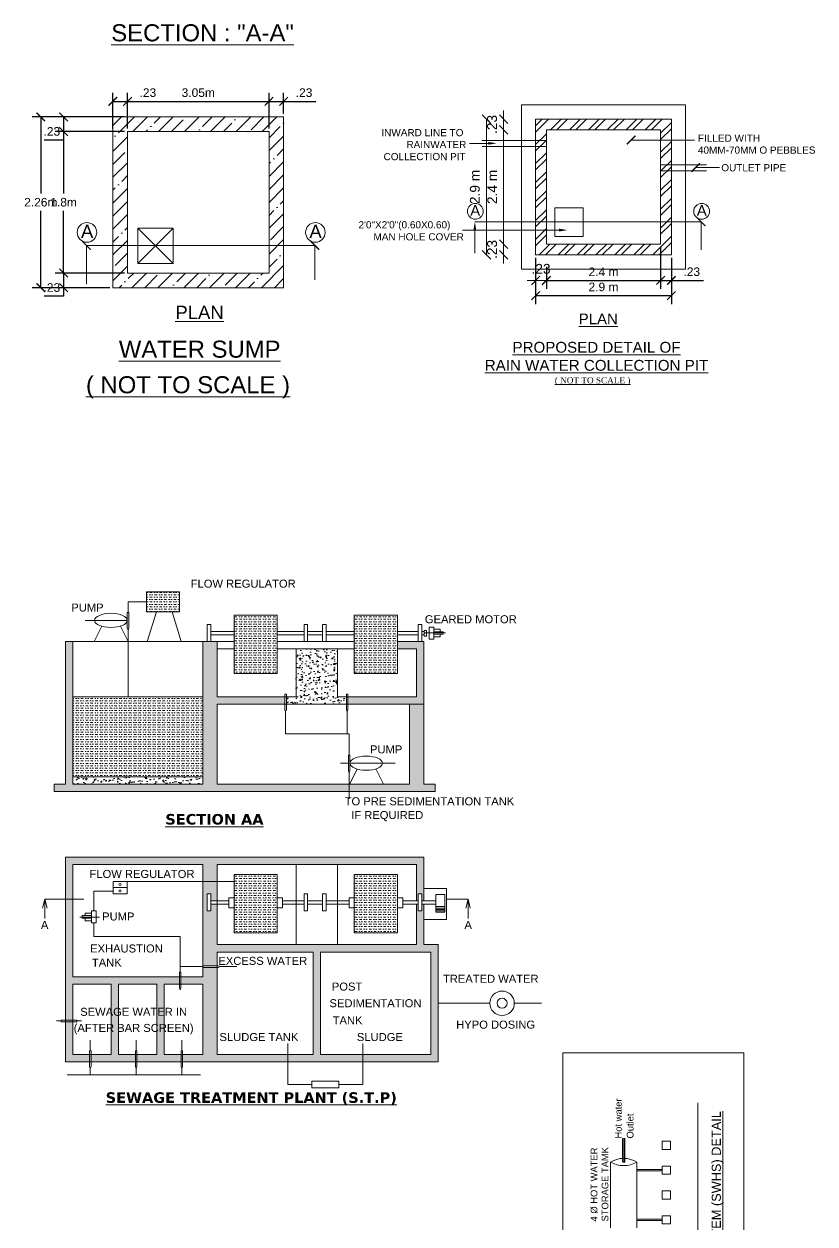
# Model space of a CAD drawing. Header units: metres. Extents: x -1561199 to -1560810, y 43748 to 43956.
# Drawn here: x -1561031.19 to -1561014.59, y 43854.75 to 43879.94 of the extents above; entities that cross this region are included whole.
import ezdxf
from ezdxf.enums import TextEntityAlignment as Align

# ---------------------------------------------------------------- set-up
doc = ezdxf.new("R2010")
doc.units = ezdxf.units.M
doc.header["$LTSCALE"] = 750
doc.header["$MEASUREMENT"] = 0
doc.header["$PDMODE"] = 35
doc.header["$PDSIZE"] = 50
doc.layers.get('0').update_dxf_attribs({"lineweight": 5, "plot": 0})
doc.layers.get('Defpoints').update_dxf_attribs({"lineweight": 0})
doc.styles.get("Standard").update_dxf_attribs({"font": 'arial.ttf'})
doc.dimstyles.get("Standard").update_dxf_attribs({"dimtxt": 0.18, "dimasz": 0.18, "dimexe": 0.18, "dimexo": 0.0625, "dimgap": 0.09, "dimtad": 1, "dimtih": 1, "dimtoh": 1, "dimdec": 4, "dimzin": 0, "dimdsep": 46, "dimtxsty": 'Standard', "dimblk": 'ARCHTICK', "dimcen": 0.09, "dimadec": 0, "dimazin": 0, "dimtfac": 1, "dimtdec": 4, "dimtofl": 0, "dimtmove": 0, "dimatfit": 3, "dimldrblk": 'ARCHTICK', "dimfxl": 0, "dimtolj": 1, "dimtzin": 0, "dimarcsym": 0})
pattern_1 = [(50, (-1561192.5893, 43802.22428), (0.24099942, -0.02108472), [0.0252, -0.2772]), (355, (-1561192.5893, 43802.22428), (-0.04662045, 0.25273656), [0.02016, -0.22176]), (100.4514, (-1561192.56922, 43802.22253), (0.19437915, 0.2316517), [0.0214167, -0.23558375]), (46.1842, (-1561192.5893, 43802.29148), (0.358593, -0.0556144), [0.0378, -0.4158]), (96.6356, (-1561192.5594, 43802.28685), (0.3140467, 0.3273036), [0.03212506, -0.3533756]), (351.1842, (-1561192.5893, 43802.2915), (0.3140464, 0.32730385), [0.03024, -0.33264]), (21, (-1561192.5557, 43802.27468), (0.20056077, -0.13527995), [0.0252, -0.2772]), (326, (-1561192.5557, 43802.27468), (0.08175395, 0.2436504), [0.02016, -0.22176]), (71.4514, (-1561192.53899, 43802.2634), (0.2823148, 0.10837025), [0.0214167, -0.23558375]), (37.5, (-1561192.5893, 43802.22428), (0.00408571, 0.111852335), [0, -0.219072, 0, -0.22512, 0, -0.2226]), (7.5, (-1561192.5893, 43802.22428), (0.088391365, 0.132522335), [0, -0.128352, 0, -0.214032, 0, -0.08484]), (327.5, (-1561192.66423, 43802.22428), (0.17936434, -0.007578437), [0, -0.084, 0, -0.26208, 0, -0.34776]), (317.5, (-1561192.69783, 43802.22428), (0.19595055, 0.03363527), [0, -0.1092, 0, -0.174048, 0, -0.24696])]
pattern_2 = [(0, (-1561192.5893, 43802.22428), (0.1008, 0.0504), [0.0504, -0.0504, 0, -0.0504, 0, -0.0504])]

# ---------------------------------------------------------------- blocks, each defined once
blk = doc.blocks.new('_ArchTick')
at = {"color": 0, "linetype": 'ByBlock', "const_width": 0.15}
blk.add_lwpolyline([(-0.5, -0.5), (0.5, 0.5)], dxfattribs=at)
blk = doc.blocks.new('*D186')
at = {"color": 0, "lineweight": -2, "ltscale": 0.006}
for p, q in [((-1561017.83, 43875.255), (-1561017.83, 43874.375)), ((-1561020.229, 43874.838), (-1561020.229, 43874.375)), ((-1561020.229, 43874.555), (-1561017.83, 43874.555))]:
    blk.add_line(p, q, dxfattribs=at)
at = {"layer": 'Defpoints', "color": 0, "ltscale": 0.006}
for p in [(-1561017.83, 43875.317), (-1561020.229, 43874.901), (-1561017.83, 43874.555)]:
    blk.add_point(p, dxfattribs=at)
at = {"color": 0, "lineweight": -2, "ltscale": 0.006, "xscale": 0.18, "yscale": 0.18, "zscale": 0.18, "rotation": 180}
blk.add_blockref('_ArchTick', (-1561020.229, 43874.555), dxfattribs=at)
at = {"color": 0, "lineweight": -2, "ltscale": 0.006, "xscale": 0.18, "yscale": 0.18, "zscale": 0.18}
blk.add_blockref('_ArchTick', (-1561017.83, 43874.555), dxfattribs=at)
at = {"color": 0, "ltscale": 0.006, "insert": (-1561019.029, 43874.735), "char_height": 0.18, "attachment_point": 5}
blk.add_mtext('\\A1;2.4 m', dxfattribs=at)
blk = doc.blocks.new('*D187')
at = {"color": 0, "lineweight": -2, "ltscale": 0.006}
for p, q in [((-1561017.83, 43875.255), (-1561017.83, 43874.375)), ((-1561017.605, 43875.03), (-1561017.605, 43874.375)), ((-1561017.83, 43874.555), (-1561017.605, 43874.555)), ((-1561017.605, 43874.555), (-1561016.93, 43874.555))]:
    blk.add_line(p, q, dxfattribs=at)
at = {"layer": 'Defpoints', "color": 0, "ltscale": 0.006}
for p in [(-1561017.83, 43875.317), (-1561017.605, 43875.092), (-1561017.605, 43874.555)]:
    blk.add_point(p, dxfattribs=at)
at = {"color": 0, "lineweight": -2, "ltscale": 0.006, "xscale": 0.18, "yscale": 0.18, "zscale": 0.18, "rotation": 180}
blk.add_blockref('_ArchTick', (-1561017.83, 43874.555), dxfattribs=at)
at = {"color": 0, "lineweight": -2, "ltscale": 0.006, "xscale": 0.18, "yscale": 0.18, "zscale": 0.18}
blk.add_blockref('_ArchTick', (-1561017.605, 43874.555), dxfattribs=at)
at = {"color": 0, "ltscale": 0.006, "insert": (-1561017.177, 43874.737), "char_height": 0.18, "attachment_point": 5}
blk.add_mtext('\\A1;.23', dxfattribs=at)
blk = doc.blocks.new('*D188')
at = {"color": 0, "lineweight": -2, "ltscale": 0.006}
for p, q in [((-1561020.454, 43875.03), (-1561020.454, 43874.055)), ((-1561017.605, 43875.03), (-1561017.605, 43874.055)), ((-1561020.454, 43874.235), (-1561017.605, 43874.235))]:
    blk.add_line(p, q, dxfattribs=at)
at = {"layer": 'Defpoints', "color": 0, "ltscale": 0.006}
for p in [(-1561020.454, 43875.092), (-1561017.605, 43875.092), (-1561017.605, 43874.235)]:
    blk.add_point(p, dxfattribs=at)
at = {"color": 0, "lineweight": -2, "ltscale": 0.006, "xscale": 0.18, "yscale": 0.18, "zscale": 0.18, "rotation": 180}
blk.add_blockref('_ArchTick', (-1561020.454, 43874.235), dxfattribs=at)
at = {"color": 0, "lineweight": -2, "ltscale": 0.006, "xscale": 0.18, "yscale": 0.18, "zscale": 0.18}
blk.add_blockref('_ArchTick', (-1561017.605, 43874.235), dxfattribs=at)
at = {"color": 0, "ltscale": 0.006, "insert": (-1561019.029, 43874.417), "char_height": 0.18, "attachment_point": 5}
blk.add_mtext('\\A1;2.9 m', dxfattribs=at)
blk = doc.blocks.new('*D281')
at = {"color": 0, "lineweight": -2, "ltscale": 0.006}
for p, q in [((-1561029.02, 43877.742), (-1561029.02, 43878.493)), ((-1561026.05, 43877.742), (-1561026.05, 43878.493)), ((-1561029.02, 43878.313), (-1561026.05, 43878.313))]:
    blk.add_line(p, q, dxfattribs=at)
at = {"layer": 'Defpoints', "color": 0, "ltscale": 0.006}
for p in [(-1561026.05, 43878.313), (-1561029.02, 43877.679), (-1561026.05, 43877.679)]:
    blk.add_point(p, dxfattribs=at)
at = {"color": 0, "lineweight": -2, "ltscale": 0.006, "xscale": 0.18, "yscale": 0.18, "zscale": 0.18, "rotation": 180}
blk.add_blockref('_ArchTick', (-1561029.02, 43878.313), dxfattribs=at)
at = {"color": 0, "lineweight": -2, "ltscale": 0.006, "xscale": 0.18, "yscale": 0.18, "zscale": 0.18}
blk.add_blockref('_ArchTick', (-1561026.05, 43878.313), dxfattribs=at)
at = {"color": 0, "ltscale": 0.006, "insert": (-1561027.535, 43878.495), "char_height": 0.18, "attachment_point": 5}
blk.add_mtext('\\A1;3.05m', dxfattribs=at)
blk = doc.blocks.new('*D282')
at = {"color": 0, "lineweight": -2, "ltscale": 0.006}
for p, q in [((-1561026.05, 43877.742), (-1561026.05, 43878.493)), ((-1561025.743, 43878.049), (-1561025.743, 43878.493)), ((-1561026.05, 43878.313), (-1561025.743, 43878.313)), ((-1561025.743, 43878.313), (-1561025.068, 43878.313))]:
    blk.add_line(p, q, dxfattribs=at)
at = {"layer": 'Defpoints', "color": 0, "ltscale": 0.006}
for p in [(-1561025.743, 43878.313), (-1561025.743, 43877.987), (-1561026.05, 43877.679)]:
    blk.add_point(p, dxfattribs=at)
at = {"color": 0, "lineweight": -2, "ltscale": 0.006, "xscale": 0.18, "yscale": 0.18, "zscale": 0.18, "rotation": 180}
blk.add_blockref('_ArchTick', (-1561026.05, 43878.313), dxfattribs=at)
at = {"color": 0, "lineweight": -2, "ltscale": 0.006, "xscale": 0.18, "yscale": 0.18, "zscale": 0.18}
blk.add_blockref('_ArchTick', (-1561025.743, 43878.313), dxfattribs=at)
at = {"color": 0, "ltscale": 0.006, "insert": (-1561025.315, 43878.495), "char_height": 0.18, "attachment_point": 5}
blk.add_mtext('\\A1;.23', dxfattribs=at)
blk = doc.blocks.new('*D213')
at = {"color": 0, "lineweight": -2, "ltscale": 0.006}
for p, q in [((-1561029.328, 43877.742), (-1561029.328, 43878.493)), ((-1561029.02, 43878.049), (-1561029.02, 43878.493)), ((-1561029.328, 43878.313), (-1561029.02, 43878.313)), ((-1561029.02, 43878.313), (-1561028.345, 43878.313))]:
    blk.add_line(p, q, dxfattribs=at)
at = {"layer": 'Defpoints', "color": 0, "ltscale": 0.006}
for p in [(-1561029.02, 43878.313), (-1561029.02, 43877.987), (-1561029.328, 43877.679)]:
    blk.add_point(p, dxfattribs=at)
at = {"color": 0, "lineweight": -2, "ltscale": 0.006, "xscale": 0.18, "yscale": 0.18, "zscale": 0.18, "rotation": 180}
blk.add_blockref('_ArchTick', (-1561029.328, 43878.313), dxfattribs=at)
at = {"color": 0, "lineweight": -2, "ltscale": 0.006, "xscale": 0.18, "yscale": 0.18, "zscale": 0.18}
blk.add_blockref('_ArchTick', (-1561029.02, 43878.313), dxfattribs=at)
at = {"color": 0, "ltscale": 0.006, "insert": (-1561028.593, 43878.495), "char_height": 0.18, "attachment_point": 5}
blk.add_mtext('\\A1;.23', dxfattribs=at)
blk = doc.blocks.new('*D283')
at = {"color": 0, "lineweight": -2, "ltscale": 0.006}
for p, q in [((-1561029.083, 43874.71), (-1561030.542, 43874.71)), ((-1561030.362, 43874.71), (-1561030.362, 43874.402)), ((-1561030.362, 43874.222), (-1561030.767, 43874.222)), ((-1561029.39, 43874.402), (-1561030.542, 43874.402)), ((-1561030.362, 43874.402), (-1561030.362, 43874.222))]:
    blk.add_line(p, q, dxfattribs=at)
at = {"layer": 'Defpoints', "color": 0, "ltscale": 0.006}
for p in [(-1561029.02, 43874.71), (-1561030.362, 43874.402), (-1561029.328, 43874.402)]:
    blk.add_point(p, dxfattribs=at)
at = {"color": 0, "lineweight": -2, "ltscale": 0.006, "xscale": 0.18, "yscale": 0.18, "zscale": 0.18}
for p, rotation in [((-1561030.362, 43874.71), 90), ((-1561030.362, 43874.402), 270)]:
    blk.add_blockref('_ArchTick', p, dxfattribs=dict(at, rotation=rotation))
at = {"color": 0, "ltscale": 0.006, "insert": (-1561030.609, 43874.404), "char_height": 0.18, "attachment_point": 5}
blk.add_mtext('\\A1;.23', dxfattribs=at)
blk = doc.blocks.new('*D284')
at = {"color": 0, "lineweight": -2, "ltscale": 0.006}
for p, q in [((-1561029.083, 43877.679), (-1561030.542, 43877.679)), ((-1561030.362, 43877.679), (-1561030.362, 43876.376)), ((-1561030.362, 43874.71), (-1561030.362, 43876.013)), ((-1561029.083, 43874.71), (-1561030.542, 43874.71))]:
    blk.add_line(p, q, dxfattribs=at)
at = {"layer": 'Defpoints', "color": 0, "ltscale": 0.006}
for p in [(-1561029.02, 43877.679), (-1561030.362, 43874.71), (-1561029.02, 43874.71)]:
    blk.add_point(p, dxfattribs=at)
at = {"color": 0, "lineweight": -2, "ltscale": 0.006, "xscale": 0.18, "yscale": 0.18, "zscale": 0.18}
for p, rotation in [((-1561030.362, 43877.679), 90), ((-1561030.362, 43874.71), 270)]:
    blk.add_blockref('_ArchTick', p, dxfattribs=dict(at, rotation=rotation))
at = {"color": 0, "ltscale": 0.006, "insert": (-1561030.362, 43876.195), "char_height": 0.18, "attachment_point": 5}
blk.add_mtext('\\A1;1.8m', dxfattribs=at)
blk = doc.blocks.new('*D214')
at = {"color": 0, "lineweight": -2, "ltscale": 0.006}
for p, q in [((-1561029.083, 43877.987), (-1561030.542, 43877.987)), ((-1561030.362, 43877.987), (-1561030.362, 43877.679)), ((-1561030.362, 43877.499), (-1561030.767, 43877.499)), ((-1561029.39, 43877.679), (-1561030.542, 43877.679)), ((-1561030.362, 43877.679), (-1561030.362, 43877.499))]:
    blk.add_line(p, q, dxfattribs=at)
at = {"layer": 'Defpoints', "color": 0, "ltscale": 0.006}
for p in [(-1561029.02, 43877.987), (-1561030.362, 43877.679), (-1561029.328, 43877.679)]:
    blk.add_point(p, dxfattribs=at)
at = {"color": 0, "lineweight": -2, "ltscale": 0.006, "xscale": 0.18, "yscale": 0.18, "zscale": 0.18}
for p, rotation in [((-1561030.362, 43877.987), 90), ((-1561030.362, 43877.679), 270)]:
    blk.add_blockref('_ArchTick', p, dxfattribs=dict(at, rotation=rotation))
at = {"color": 0, "ltscale": 0.006, "insert": (-1561030.609, 43877.681), "char_height": 0.18, "attachment_point": 5}
blk.add_mtext('\\A1;.23', dxfattribs=at)
blk = doc.blocks.new('*D215')
at = {"color": 0, "lineweight": -2, "ltscale": 0.006}
for p, q in [((-1561029.803, 43877.987), (-1561031.021, 43877.987)), ((-1561030.841, 43877.987), (-1561030.841, 43876.376)), ((-1561030.841, 43874.402), (-1561030.841, 43876.013)), ((-1561029.864, 43874.402), (-1561031.021, 43874.402))]:
    blk.add_line(p, q, dxfattribs=at)
at = {"layer": 'Defpoints', "color": 0, "ltscale": 0.006}
for p in [(-1561029.74, 43877.987), (-1561030.841, 43874.402), (-1561029.802, 43874.402)]:
    blk.add_point(p, dxfattribs=at)
at = {"color": 0, "lineweight": -2, "ltscale": 0.006, "xscale": 0.18, "yscale": 0.18, "zscale": 0.18}
for p, rotation in [((-1561030.841, 43877.987), 90), ((-1561030.841, 43874.402), 270)]:
    blk.add_blockref('_ArchTick', p, dxfattribs=dict(at, rotation=rotation))
at = {"color": 0, "ltscale": 0.006, "insert": (-1561030.841, 43876.195), "char_height": 0.18, "attachment_point": 5}
blk.add_mtext('\\A1;2.26m', dxfattribs=at)

msp = doc.modelspace()

# ---------------------------------------------------------------- hatches: boundary and pattern name
at = {"ltscale": 0.006}
h = msp.add_hatch(dxfattribs=at)
h.set_pattern_fill('ANSI35', color=0, scale=1.5372, style=0)
h.set_pattern_definition([(45, (-1562199.1927, 43866.1014), (-0.27174114, 0.27174114), []), (45, (-1562198.92097, 43866.1014), (-0.27174114, 0.27174114), [0.480375, -0.096075, 0, -0.096075])])
h.paths.add_polyline_path([(-1561029.32763, 43874.40228), (-1561025.74305, 43874.40228), (-1561025.74305, 43877.98686), (-1561029.32763, 43877.98686)])
h.paths.add_polyline_path([(-1561029.02019, 43874.70972), (-1561026.05049, 43874.70972), (-1561026.05049, 43877.67942), (-1561029.02019, 43877.67942)], flags=16)
h = msp.add_hatch(dxfattribs=at)
h.set_pattern_fill('ANSI32', color=0, scale=0.74963, style=0)
h.set_pattern_definition([(45, (-1542333.1486, 38128.41425), (-0.198775725, 0.198775725), []), (45, (-1542333.01609, 38128.41425), (-0.198775725, 0.198775725), [])])
h.paths.add_polyline_path([(-1561017.60498, 43877.94094), (-1561020.45357, 43877.94094), (-1561020.45357, 43875.09235), (-1561017.60498, 43875.09235)])
h.paths.add_polyline_path([(-1561020.22868, 43875.31723), (-1561020.22868, 43877.71605), (-1561017.82986, 43877.71605), (-1561017.82986, 43875.31723)], flags=16)
h = msp.add_hatch()
h.set_pattern_fill('MUDST', color=0, scale=0.2016, style=0)
h.set_pattern_definition([(0, (-1561166.044076, 43773.859827), (0.1008, 0.0504), [0.0504, -0.0504, 0, -0.0504, 0, -0.0504])])
h.paths.add_polyline_path([(-1561027.92761, 43867.59942), (-1561027.92761, 43868.01651), (-1561028.62374, 43868.01651), (-1561028.62374, 43867.59942)])
h = msp.add_hatch()
h.set_pattern_fill('MUDST', color=0, scale=0.2016, style=0)
h.set_pattern_definition(pattern_2)
h.paths.add_polyline_path([(-1561026.78486, 43866.30418), (-1561025.87842, 43866.30418), (-1561025.87842, 43867.53014), (-1561026.78486, 43867.53014)])
h = msp.add_hatch()
h.set_pattern_fill('MUDST', color=0, scale=0.2016, style=0)
h.set_pattern_definition(pattern_2)
h.paths.add_polyline_path([(-1561024.26059, 43866.30418), (-1561023.35414, 43866.30418), (-1561023.35414, 43867.53014), (-1561024.26059, 43867.53014)])
h = msp.add_hatch()
h.set_pattern_fill('AR-CONC', color=0, scale=0.0336, style=0)
h.set_pattern_definition(pattern_1)
h.paths.add_polyline_path([(-1561022.79894, 43865.65996), (-1561023.10134, 43865.65996), (-1561023.10134, 43863.97996), (-1561024.36829, 43863.97996), (-1561024.36829, 43863.8254), (-1561022.79894, 43863.8254), (-1561022.56422, 43863.8254), (-1561022.56422, 43863.97996), (-1561022.79894, 43863.97996)])
h.paths.add_polyline_path([(-1561024.36829, 43863.97996), (-1561027.14006, 43863.97996), (-1561027.14006, 43865.65996), (-1561025.7177, 43865.65996), (-1561025.7177, 43865.81452), (-1561027.14006, 43865.81452), (-1561027.14006, 43866.97708), (-1561027.44246, 43866.97708), (-1561027.44246, 43863.97996), (-1561030.17078, 43863.97996), (-1561030.17078, 43866.97708), (-1561030.32534, 43866.97708), (-1561030.32534, 43863.97996), (-1561030.56005, 43863.97996), (-1561030.56005, 43863.8254), (-1561030.32534, 43863.8254), (-1561024.36829, 43863.8254)])
h.paths.add_polyline_path([(-1561022.79894, 43866.97708), (-1561023.35414, 43866.97708), (-1561023.35414, 43866.82252), (-1561022.9535, 43866.82252), (-1561022.9535, 43865.81452), (-1561024.39598, 43865.81452), (-1561024.39598, 43865.65996), (-1561022.79894, 43865.65996)])
h = msp.add_hatch()
h.set_pattern_fill('AR-CONC', color=0, scale=0.0336, style=0)
h.set_pattern_definition(pattern_1)
h.paths.add_polyline_path([(-1561024.60998, 43866.82252), (-1561025.48358, 43866.82252), (-1561025.48358, 43865.81452), (-1561025.68646, 43865.81452), (-1561025.68646, 43865.65996), (-1561024.42722, 43865.65996), (-1561024.42722, 43865.81452), (-1561024.60998, 43865.81452)])
h = msp.add_hatch()
h.set_pattern_fill('MUDST', color=0, scale=0.2016, style=0)
h.set_pattern_definition(pattern_2)
h.paths.add_polyline_path([(-1561027.44246, 43865.81452), (-1561030.17078, 43865.81452), (-1561030.17078, 43864.13452), (-1561027.44246, 43864.13452)])
h = msp.add_hatch()
h.set_pattern_fill('AR-CONC', color=0, scale=0.0336, style=0)
h.set_pattern_definition(pattern_1)
h.paths.add_polyline_path([(-1561027.44246, 43863.97996), (-1561027.44246, 43864.13452), (-1561030.17078, 43864.13452), (-1561030.17078, 43863.97996)])
h = msp.add_hatch()
h.set_pattern_fill('AR-CONC', color=0, scale=0.0336, style=0)
h.set_pattern_definition(pattern_1)
h.paths.add_polyline_path([(-1561027.14006, 43860.13519), (-1561027.44246, 43860.13519), (-1561027.44246, 43859.94015), (-1561027.89897, 43859.94015), (-1561027.89897, 43859.78559), (-1561027.44246, 43859.78559), (-1561027.44246, 43858.30719), (-1561028.24886, 43858.30719), (-1561028.24886, 43859.78559), (-1561027.93021, 43859.78559), (-1561027.93021, 43859.94015), (-1561030.17078, 43859.94015), (-1561030.17078, 43862.29215), (-1561027.44246, 43862.29215), (-1561027.44246, 43861.93976), (-1561027.14006, 43861.93976), (-1561027.14006, 43862.29215), (-1561022.9535, 43862.29215), (-1561022.9535, 43861.53379), (-1561022.91751, 43861.53379), (-1561022.91751, 43861.67916), (-1561022.84467, 43861.67916), (-1561022.84467, 43861.53379), (-1561022.79894, 43861.53379), (-1561022.79894, 43861.79173), (-1561022.79894, 43862.44671), (-1561030.32534, 43862.44671), (-1561030.32534, 43858.15263), (-1561022.49654, 43858.15263), (-1561022.49654, 43860.61215), (-1561022.79894, 43860.61215), (-1561022.79894, 43861.46094), (-1561022.84467, 43861.46094), (-1561022.84467, 43861.32355), (-1561022.91751, 43861.32355), (-1561022.91751, 43861.46094), (-1561022.9535, 43861.46094), (-1561022.9535, 43860.61215), (-1561027.14006, 43860.61215), (-1561027.14006, 43861.46094), (-1561027.27409, 43861.46094), (-1561027.27409, 43861.32355), (-1561027.34694, 43861.32355), (-1561027.34694, 43861.67916), (-1561027.27409, 43861.67916), (-1561027.27409, 43861.53379), (-1561027.14006, 43861.53379), (-1561027.14006, 43861.93976), (-1561027.44246, 43861.93976), (-1561027.44246, 43860.16643), (-1561027.14006, 43860.16643), (-1561027.14006, 43860.45759), (-1561025.12406, 43860.45759), (-1561025.12406, 43858.30719), (-1561027.14006, 43858.30719)])
h.paths.add_polyline_path([(-1561028.40342, 43858.30719), (-1561029.20982, 43858.30719), (-1561029.20982, 43859.78559), (-1561028.40342, 43859.78559)], flags=16)
h.paths.add_polyline_path([(-1561029.36438, 43858.30719), (-1561030.17078, 43858.30719), (-1561030.17078, 43859.78559), (-1561029.36438, 43859.78559)], flags=16)
h.paths.add_polyline_path([(-1561024.9695, 43860.45759), (-1561022.6511, 43860.45759), (-1561022.6511, 43858.30719), (-1561024.9695, 43858.30719)], flags=16)
h = msp.add_hatch()
h.set_pattern_fill('MUDST', color=0, scale=0.2016, style=0)
h.set_pattern_definition(pattern_2)
h.paths.add_polyline_path([(-1561026.78486, 43860.86187), (-1561025.87842, 43860.86187), (-1561025.87842, 43862.08783), (-1561026.78486, 43862.08783)])
h = msp.add_hatch()
h.set_pattern_fill('MUDST', color=0, scale=0.2016, style=0)
h.set_pattern_definition(pattern_2)
h.paths.add_polyline_path([(-1561024.26059, 43860.86187), (-1561023.35414, 43860.86187), (-1561023.35414, 43862.08783), (-1561024.26059, 43862.08783)])

# ---------------------------------------------------------------- linework, layer by layer
at = {"color": 0, "linetype": 'ByBlock', "lineweight": -2}
for p, q in [((-1561021.39767, 43877.85134), (-1561021.57687, 43878.03054)), ((-1561021.21516, 43878.03054), (-1561021.03596, 43877.85134)), ((-1561021.03596, 43877.62645), (-1561021.21516, 43877.80565)), ((-1561021.03596, 43877.62645), (-1561021.21516, 43877.80565)), ((-1561021.57687, 43875.18195), (-1561021.39767, 43875.00275)), ((-1561021.21516, 43875.40683), (-1561021.03596, 43875.22763)), ((-1561021.21516, 43875.40683), (-1561021.03596, 43875.22763)), ((-1561021.03596, 43875.00275), (-1561021.21516, 43875.18195)), ((-1561020.54317, 43874.46538), (-1561020.36397, 43874.64458)), ((-1561020.13908, 43874.64458), (-1561020.31828, 43874.46538))]:
    msp.add_line(p, q, dxfattribs=at)
at = {"color": 0, "ltscale": 0.006}
for p, q in [((-1561021.48727, 43875.09235), (-1561021.48727, 43877.94094)), ((-1561021.12556, 43877.94094), (-1561021.12556, 43878.12014)), ((-1561021.12556, 43877.94094), (-1561021.12556, 43877.71605)), ((-1561021.12556, 43877.71605), (-1561021.12556, 43875.31723)), ((-1561021.12556, 43877.71605), (-1561021.12556, 43877.53685)), ((-1561021.57999, 43877.49099), (-1561020.22868, 43877.49099)), ((-1561021.57477, 43877.36715), (-1561020.22868, 43877.36715)), ((-1561017.82986, 43876.98145), (-1561016.86484, 43876.98145)), ((-1561017.82465, 43876.85761), (-1561016.86484, 43876.85761)), ((-1561019.4529, 43876.07729), (-1561020.0526, 43876.07729)), ((-1561020.0526, 43876.07729), (-1561020.0526, 43875.47759)), ((-1561019.4529, 43875.47759), (-1561019.4529, 43876.07729)), ((-1561021.73016, 43875.78631), (-1561016.97962, 43875.78631)), ((-1561028.80221, 43875.65066), (-1561028.05978, 43874.90824)), ((-1561028.05978, 43875.65066), (-1561028.80221, 43874.90824)), ((-1561021.12556, 43875.31723), (-1561021.12556, 43875.49643)), ((-1561020.0526, 43875.47759), (-1561019.4529, 43875.47759)), ((-1561029.88315, 43875.29043), (-1561025.08855, 43875.29043)), ((-1561021.12556, 43875.31723), (-1561021.12556, 43875.09235)), ((-1561021.12556, 43875.09235), (-1561021.12556, 43874.91315)), ((-1561020.45357, 43874.55498), (-1561020.63277, 43874.55498)), ((-1561020.45357, 43874.55498), (-1561020.22868, 43874.55498)), ((-1561020.22868, 43874.55498), (-1561020.04948, 43874.55498)), ((-1561017.04734, 43857.29083), (-1561017.04734, 43851.64415)), ((-1561018.62797, 43856.05615), (-1561018.62797, 43856.55051)), ((-1561018.60491, 43856.04688), (-1561018.60491, 43856.55051)), ((-1561018.58185, 43856.05615), (-1561018.58185, 43856.55051)), ((-1561017.79788, 43856.31363), (-1561017.79788, 43856.48656)), ((-1561017.79788, 43856.48656), (-1561017.62494, 43856.48656)), ((-1561017.62494, 43856.31363), (-1561017.79788, 43856.31363)), ((-1561017.62494, 43856.48656), (-1561017.62494, 43856.31363)), ((-1561018.8816, 43856.04946), (-1561018.8816, 43854.66598)), ((-1561018.32821, 43856.04946), (-1561018.32821, 43854.66598)), ((-1561018.32821, 43855.89044), (-1561017.79788, 43855.89044)), ((-1561018.32821, 43855.86738), (-1561017.79788, 43855.86738)), ((-1561017.79788, 43855.79244), (-1561017.79788, 43855.96537)), ((-1561017.79788, 43855.96537), (-1561017.62494, 43855.96537)), ((-1561017.62494, 43855.79244), (-1561017.79788, 43855.79244)), ((-1561017.62494, 43855.96537), (-1561017.62494, 43855.79244)), ((-1561017.62494, 43855.44418), (-1561017.79788, 43855.44418)), ((-1561017.79788, 43855.44418), (-1561017.79788, 43855.27125)), ((-1561017.79788, 43855.27125), (-1561017.62494, 43855.27125)), ((-1561017.62494, 43855.27125), (-1561017.62494, 43855.44418)), ((-1561018.32821, 43854.84806), (-1561017.79788, 43854.84806)), ((-1561018.32821, 43854.825), (-1561017.79788, 43854.825)), ((-1561017.62494, 43854.92299), (-1561017.79788, 43854.92299)), ((-1561017.79788, 43854.92299), (-1561017.79788, 43854.75006)), ((-1561017.62494, 43854.75006), (-1561017.62494, 43854.92299)), ((-1561017.79788, 43854.75006), (-1561017.62494, 43854.75006))]:
    msp.add_line(p, q, dxfattribs=at)
at = {"color": 0}
for p, q in [((-1561029.01003, 43867.80797), (-1561029.01003, 43867.58459)), ((-1561028.62374, 43867.80797), (-1561029.01003, 43867.80797)), ((-1561029.90641, 43867.4185), (-1561029.02565, 43867.4185)), ((-1561028.4149, 43867.59942), (-1561028.6047, 43866.97708)), ((-1561028.08423, 43867.59942), (-1561027.89444, 43866.97708)), ((-1561029.55936, 43867.29494), (-1561029.71852, 43866.97708)), ((-1561029.16885, 43867.29781), (-1561029.00826, 43866.97708)), ((-1561029.01003, 43867.2152), (-1561029.02565, 43867.26013)), ((-1561029.01003, 43867.2152), (-1561028.99441, 43867.26013)), ((-1561029.01003, 43867.2152), (-1561029.01003, 43865.81452)), ((-1561022.34657, 43867.15488), (-1561022.79696, 43867.15488)), ((-1561030.32534, 43866.97708), (-1561026.78486, 43866.97708)), ((-1561030.32534, 43863.97996), (-1561030.32534, 43866.97708)), ((-1561030.17078, 43863.97996), (-1561030.17078, 43866.97708)), ((-1561027.44246, 43863.97996), (-1561027.44246, 43866.97708)), ((-1561027.14006, 43865.81452), (-1561027.14006, 43866.97708)), ((-1561025.87842, 43866.97708), (-1561024.26059, 43866.97708)), ((-1561023.35414, 43866.97708), (-1561022.79894, 43866.97708)), ((-1561022.79894, 43863.97996), (-1561022.79894, 43866.97708)), ((-1561027.14006, 43866.82252), (-1561026.78486, 43866.82252)), ((-1561025.87842, 43866.82252), (-1561024.26059, 43866.82252)), ((-1561025.48358, 43865.81452), (-1561025.48358, 43866.82252)), ((-1561024.60998, 43865.81452), (-1561024.60998, 43866.82252)), ((-1561023.35414, 43866.82252), (-1561022.9535, 43866.82252)), ((-1561022.9535, 43865.81452), (-1561022.9535, 43866.82252)), ((-1561027.44246, 43865.81452), (-1561030.17078, 43865.81452)), ((-1561027.14006, 43865.81452), (-1561025.48358, 43865.81452)), ((-1561027.14006, 43863.97996), (-1561027.14006, 43865.65996)), ((-1561027.14006, 43865.65996), (-1561022.79894, 43865.65996)), ((-1561024.60998, 43865.81452), (-1561022.9535, 43865.81452)), ((-1561023.10134, 43863.97996), (-1561023.10134, 43865.65996)), ((-1561025.70208, 43865.50057), (-1561025.7177, 43865.5455)), ((-1561025.70208, 43865.50057), (-1561025.68646, 43865.5455)), ((-1561025.70208, 43865.50057), (-1561025.70208, 43865.03636)), ((-1561024.4116, 43865.50057), (-1561024.42722, 43865.5455)), ((-1561024.4116, 43865.50057), (-1561024.39598, 43865.5455)), ((-1561024.4116, 43865.50057), (-1561024.4116, 43865.03636)), ((-1561025.70208, 43865.03636), (-1561024.36829, 43865.03636)), ((-1561024.36829, 43864.58747), (-1561024.36829, 43865.03636)), ((-1561024.54695, 43864.42138), (-1561024.38391, 43864.42138)), ((-1561024.35267, 43864.42138), (-1561023.40489, 43864.42138)), ((-1561030.17078, 43864.13452), (-1561027.44246, 43864.13452)), ((-1561024.36829, 43864.21808), (-1561024.38391, 43864.26301)), ((-1561024.36829, 43864.21808), (-1561024.35267, 43864.26301)), ((-1561024.36829, 43864.21808), (-1561024.36829, 43863.66973)), ((-1561024.19989, 43864.29782), (-1561024.35905, 43863.97996)), ((-1561023.80939, 43864.30069), (-1561023.6488, 43863.97996)), ((-1561030.56005, 43863.97996), (-1561030.32534, 43863.97996)), ((-1561030.56005, 43863.97996), (-1561030.56005, 43863.8254)), ((-1561030.17078, 43863.97996), (-1561027.44246, 43863.97996)), ((-1561027.14006, 43863.97996), (-1561023.10134, 43863.97996)), ((-1561022.79894, 43863.97996), (-1561022.56422, 43863.97996)), ((-1561022.56422, 43863.8254), (-1561022.56422, 43863.97996)), ((-1561030.32534, 43863.8254), (-1561030.56005, 43863.8254)), ((-1561030.32534, 43863.8254), (-1561022.79894, 43863.8254)), ((-1561022.56422, 43863.8254), (-1561022.79894, 43863.8254)), ((-1561030.32534, 43858.15263), (-1561030.32534, 43862.44671)), ((-1561030.32534, 43862.44671), (-1561022.79894, 43862.44671)), ((-1561022.79894, 43861.53379), (-1561022.79894, 43862.44671)), ((-1561030.17078, 43859.94015), (-1561030.17078, 43862.29215)), ((-1561030.17078, 43862.29215), (-1561027.44246, 43862.29215)), ((-1561027.44246, 43859.94015), (-1561027.44246, 43862.29215)), ((-1561027.14006, 43860.61215), (-1561027.14006, 43862.29215)), ((-1561027.14006, 43862.29215), (-1561022.9535, 43862.29215)), ((-1561025.48358, 43860.61215), (-1561025.48358, 43862.29215)), ((-1561024.60998, 43860.61215), (-1561024.60998, 43862.29215)), ((-1561022.9535, 43861.53379), (-1561022.9535, 43862.29215)), ((-1561029.02917, 43861.93976), (-1561026.78486, 43861.93976)), ((-1561030.75705, 43861.56687), (-1561030.80355, 43861.37633)), ((-1561030.75705, 43861.56687), (-1561030.75705, 43861.16161)), ((-1561030.75705, 43861.56687), (-1561030.71055, 43861.37633)), ((-1561030.75705, 43861.56687), (-1561029.94066, 43861.56687)), ((-1561029.72522, 43861.32044), (-1561029.72522, 43861.73605)), ((-1561029.72522, 43861.73605), (-1561029.31926, 43861.73605)), ((-1561021.87267, 43861.56687), (-1561022.32306, 43861.56687)), ((-1561021.87267, 43861.56687), (-1561021.91917, 43861.37633)), ((-1561021.87267, 43861.56687), (-1561021.87267, 43861.16161)), ((-1561021.87267, 43861.56687), (-1561021.82618, 43861.37633)), ((-1561022.9535, 43860.61215), (-1561022.9535, 43861.46094)), ((-1561022.79894, 43860.61215), (-1561022.79894, 43861.46094)), ((-1561022.55011, 43861.41021), (-1561022.35829, 43861.41021)), ((-1561022.55011, 43861.38072), (-1561022.35829, 43861.38072)), ((-1561022.55011, 43861.35122), (-1561022.35829, 43861.35122)), ((-1561022.55011, 43861.32173), (-1561022.35829, 43861.32173)), ((-1561030.01967, 43861.19267), (-1561029.61159, 43861.19267)), ((-1561029.72522, 43860.7809), (-1561029.72522, 43861.07278)), ((-1561027.91459, 43860.7809), (-1561029.72522, 43860.7809)), ((-1561027.91459, 43860.15081), (-1561027.91459, 43860.7809)), ((-1561027.14006, 43860.61215), (-1561022.9535, 43860.61215)), ((-1561022.79894, 43860.61215), (-1561022.6511, 43860.61215)), ((-1561022.79894, 43860.61215), (-1561022.49654, 43860.61215)), ((-1561022.49654, 43860.61215), (-1561022.49654, 43858.15263)), ((-1561027.14006, 43858.30719), (-1561027.14006, 43860.45759)), ((-1561027.14006, 43860.45759), (-1561025.12406, 43860.45759)), ((-1561025.12406, 43858.30719), (-1561025.12406, 43860.45759)), ((-1561024.9695, 43858.30719), (-1561024.9695, 43860.45759)), ((-1561024.9695, 43860.45759), (-1561022.6511, 43860.45759)), ((-1561022.6511, 43860.45759), (-1561022.6511, 43858.30719)), ((-1561027.91459, 43860.03157), (-1561027.91459, 43860.15081)), ((-1561027.44246, 43860.15081), (-1561027.91459, 43860.15081)), ((-1561027.07307, 43860.15081), (-1561027.118, 43860.16643)), ((-1561027.07307, 43860.15081), (-1561027.118, 43860.13519)), ((-1561027.07307, 43860.15081), (-1561026.72721, 43860.15081)), ((-1561030.17078, 43859.94015), (-1561027.44246, 43859.94015)), ((-1561030.17078, 43858.30719), (-1561030.17078, 43859.78559)), ((-1561030.17078, 43859.78559), (-1561029.36438, 43859.78559)), ((-1561029.36438, 43858.30719), (-1561029.36438, 43859.78559)), ((-1561029.20982, 43858.30719), (-1561029.20982, 43859.78559)), ((-1561029.20982, 43859.78559), (-1561028.40342, 43859.78559)), ((-1561028.40342, 43858.30719), (-1561028.40342, 43859.78559)), ((-1561028.24886, 43858.30719), (-1561028.24886, 43859.78559)), ((-1561028.24886, 43859.78559), (-1561027.44246, 43859.78559)), ((-1561027.91459, 43859.66218), (-1561027.93021, 43859.70711)), ((-1561027.91459, 43859.66218), (-1561027.89897, 43859.70711)), ((-1561027.44246, 43858.30719), (-1561027.44246, 43859.78559)), ((-1561022.49654, 43859.38239), (-1561021.41443, 43859.38239)), ((-1561020.9018, 43859.38239), (-1561020.3278, 43859.38239)), ((-1561030.41059, 43859.01272), (-1561030.51163, 43859.01272)), ((-1561030.41059, 43859.02534), (-1561030.41059, 43858.9941)), ((-1561030.08614, 43859.01272), (-1561029.9851, 43859.01272)), ((-1561029.80173, 43858.60415), (-1561029.80173, 43858.38077)), ((-1561028.84077, 43858.60415), (-1561028.84077, 43858.38077)), ((-1561027.87981, 43858.60415), (-1561027.87981, 43858.38077)), ((-1561030.17078, 43858.30719), (-1561029.36438, 43858.30719)), ((-1561029.20982, 43858.30719), (-1561028.40342, 43858.30719)), ((-1561028.24886, 43858.30719), (-1561027.44246, 43858.30719)), ((-1561027.14006, 43858.30719), (-1561025.12406, 43858.30719)), ((-1561025.65374, 43857.67869), (-1561025.65374, 43858.53493)), ((-1561024.9695, 43858.30719), (-1561022.6511, 43858.30719)), ((-1561024.08259, 43857.67869), (-1561024.08259, 43858.53493)), ((-1561030.32534, 43858.15263), (-1561022.49654, 43858.15263)), ((-1561029.80173, 43858.01138), (-1561029.81735, 43858.05631)), ((-1561029.80173, 43858.01138), (-1561029.78611, 43858.05631)), ((-1561028.84077, 43858.01138), (-1561028.85639, 43858.05631)), ((-1561028.84077, 43858.01138), (-1561028.82515, 43858.05631)), ((-1561027.87981, 43858.01138), (-1561027.89543, 43858.05631)), ((-1561027.87981, 43858.01138), (-1561027.86419, 43858.05631)), ((-1561030.28424, 43857.87912), (-1561027.69107, 43857.87912)), ((-1561029.80173, 43858.01138), (-1561029.80173, 43857.87912)), ((-1561029.4386, 43857.87912), (-1561027.49123, 43857.87912)), ((-1561028.84077, 43858.01138), (-1561028.84077, 43857.87912)), ((-1561028.47764, 43857.87912), (-1561027.62581, 43857.87912)), ((-1561027.87981, 43858.01138), (-1561027.87981, 43857.87912)), ((-1561025.15383, 43857.67869), (-1561025.65374, 43857.67869)), ((-1561024.08259, 43857.67869), (-1561024.5825, 43857.67869))]:
    msp.add_line(p, q, dxfattribs=at)
at = {"color": 0, "ltscale": 0.006}
for points in [[(-1561020.75342, 43874.79249), (-1561017.30512, 43874.79249), (-1561017.30512, 43878.24079), (-1561020.75342, 43878.24079)], [(-1561029.32763, 43874.40228), (-1561025.74305, 43874.40228), (-1561025.74305, 43877.98686), (-1561029.32763, 43877.98686)], [(-1561020.45357, 43875.09235), (-1561017.60498, 43875.09235), (-1561017.60498, 43877.94094), (-1561020.45357, 43877.94094)], [(-1561020.22868, 43875.31723), (-1561017.82986, 43875.31723), (-1561017.82986, 43877.71605), (-1561020.22868, 43877.71605)], [(-1561029.02019, 43874.70972), (-1561026.05049, 43874.70972), (-1561026.05049, 43877.67942), (-1561029.02019, 43877.67942)], [(-1561028.80221, 43874.90824), (-1561028.05978, 43874.90824), (-1561028.05978, 43875.65066), (-1561028.80221, 43875.65066)]]:
    msp.add_lwpolyline(points, close=True, dxfattribs=at)
at = {"color": 0}
for points in [[(-1561028.62374, 43868.01651), (-1561027.92761, 43868.01651), (-1561027.92761, 43867.59942), (-1561028.62374, 43867.59942)], [(-1561026.78486, 43867.53014), (-1561025.87842, 43867.53014), (-1561025.87842, 43866.30418), (-1561026.78486, 43866.30418)], [(-1561024.26059, 43867.53014), (-1561023.35414, 43867.53014), (-1561023.35414, 43866.30418), (-1561024.26059, 43866.30418)], [(-1561027.34694, 43867.33268), (-1561027.27409, 43867.33268), (-1561027.27409, 43866.97708), (-1561027.34694, 43866.97708)], [(-1561027.27409, 43867.11447), (-1561027.27409, 43867.18731), (-1561026.78486, 43867.18731), (-1561026.78486, 43867.11447)], [(-1561025.87842, 43867.11447), (-1561025.87842, 43867.18731), (-1561025.31558, 43867.18731), (-1561025.31558, 43867.11447)], [(-1561025.31558, 43867.33268), (-1561025.24274, 43867.33268), (-1561025.24274, 43866.97708), (-1561025.31558, 43866.97708)], [(-1561024.92601, 43867.33268), (-1561024.85317, 43867.33268), (-1561024.85317, 43866.97708), (-1561024.92601, 43866.97708)], [(-1561022.91751, 43867.33268), (-1561022.84467, 43867.33268), (-1561022.84467, 43866.97708), (-1561022.91751, 43866.97708)], [(-1561022.74402, 43867.09005), (-1561022.79696, 43867.09005), (-1561022.79696, 43867.20739), (-1561022.74402, 43867.20739)], [(-1561022.69062, 43867.27477), (-1561022.59141, 43867.27477), (-1561022.59141, 43867.0271), (-1561022.69062, 43867.0271)], [(-1561022.59141, 43867.2342), (-1561022.45537, 43867.2342), (-1561022.45537, 43867.18027), (-1561022.59141, 43867.18027)], [(-1561022.59141, 43867.18027), (-1561022.39365, 43867.18027), (-1561022.39365, 43867.12633), (-1561022.59141, 43867.12633)], [(-1561022.59141, 43867.12633), (-1561022.45537, 43867.12633), (-1561022.45537, 43867.0724), (-1561022.59141, 43867.0724)], [(-1561026.78486, 43862.08783), (-1561025.87842, 43862.08783), (-1561025.87842, 43860.86187), (-1561026.78486, 43860.86187)], [(-1561024.26059, 43862.08783), (-1561023.35414, 43862.08783), (-1561023.35414, 43860.86187), (-1561024.26059, 43860.86187)], [(-1561029.31926, 43861.80877), (-1561029.31926, 43861.93976), (-1561029.02917, 43861.93976), (-1561029.02917, 43861.80877)], [(-1561029.31926, 43861.67779), (-1561029.31926, 43861.80877), (-1561029.02917, 43861.80877), (-1561029.02917, 43861.67779)], [(-1561027.34694, 43861.67916), (-1561027.27409, 43861.67916), (-1561027.27409, 43861.32355), (-1561027.34694, 43861.32355)], [(-1561026.89565, 43861.59777), (-1561026.78486, 43861.59777), (-1561026.78486, 43861.38683), (-1561026.89565, 43861.38683)], [(-1561025.87842, 43861.59777), (-1561025.76764, 43861.59777), (-1561025.76764, 43861.38683), (-1561025.87842, 43861.38683)], [(-1561025.31558, 43861.67916), (-1561025.24274, 43861.67916), (-1561025.24274, 43861.32355), (-1561025.31558, 43861.32355)], [(-1561024.92601, 43861.67916), (-1561024.85317, 43861.67916), (-1561024.85317, 43861.32355), (-1561024.92601, 43861.32355)], [(-1561024.37137, 43861.59777), (-1561024.26059, 43861.59777), (-1561024.26059, 43861.38683), (-1561024.37137, 43861.38683)], [(-1561023.35414, 43861.59777), (-1561023.24336, 43861.59777), (-1561023.24336, 43861.38683), (-1561023.35414, 43861.38683)], [(-1561022.91751, 43861.67916), (-1561022.84467, 43861.67916), (-1561022.84467, 43861.32355), (-1561022.91751, 43861.32355)], [(-1561022.55011, 43861.66467), (-1561022.35829, 43861.66467), (-1561022.35829, 43861.29223), (-1561022.55011, 43861.29223)], [(-1561029.67562, 43861.07278), (-1561029.77483, 43861.07278), (-1561029.77483, 43861.32044), (-1561029.67562, 43861.32044)], [(-1561027.27409, 43861.46094), (-1561027.27409, 43861.53379), (-1561026.89565, 43861.53379), (-1561026.89565, 43861.46094)], [(-1561025.76764, 43861.46094), (-1561025.76764, 43861.53379), (-1561025.31558, 43861.53379), (-1561025.31558, 43861.46094)], [(-1561029.77483, 43861.16728), (-1561029.97258, 43861.16728), (-1561029.97258, 43861.22122), (-1561029.77483, 43861.22122)], [(-1561029.77483, 43861.22122), (-1561029.91086, 43861.22122), (-1561029.91086, 43861.27515), (-1561029.77483, 43861.27515)], [(-1561029.77483, 43861.11335), (-1561029.91086, 43861.11335), (-1561029.91086, 43861.16728), (-1561029.77483, 43861.16728)], [(-1561025.15383, 43857.75004), (-1561024.5825, 43857.75004), (-1561024.5825, 43857.60734), (-1561025.15383, 43857.60734)]]:
    msp.add_lwpolyline(points, close=True, dxfattribs=at)
for points in [[(-1561029.02565, 43867.26013), (-1561029.02565, 43867.58459), (-1561028.99441, 43867.58459), (-1561028.99441, 43867.26013)], [(-1561024.92601, 43867.11447), (-1561025.24274, 43867.11447), (-1561025.24274, 43867.18731), (-1561024.92601, 43867.18731)], [(-1561024.85317, 43867.18731), (-1561024.26059, 43867.18731), (-1561024.26059, 43867.11447), (-1561024.85317, 43867.11447)], [(-1561022.91751, 43867.11447), (-1561023.35414, 43867.11447), (-1561023.35414, 43867.18731), (-1561022.91751, 43867.18731)], [(-1561022.84467, 43867.18731), (-1561022.79696, 43867.18731)], [(-1561022.79696, 43867.11447), (-1561022.84467, 43867.11447)], [(-1561025.7177, 43865.5455), (-1561025.7177, 43865.86996), (-1561025.68646, 43865.86996), (-1561025.68646, 43865.5455)], [(-1561024.42722, 43865.5455), (-1561024.42722, 43865.86996), (-1561024.39598, 43865.86996), (-1561024.39598, 43865.5455)], [(-1561024.38391, 43864.26301), (-1561024.38391, 43864.58747), (-1561024.35267, 43864.58747), (-1561024.35267, 43864.26301)], [(-1561022.79894, 43861.53379), (-1561022.79894, 43861.79173), (-1561022.32306, 43861.79173), (-1561022.32306, 43861.14304), (-1561022.79894, 43861.14304), (-1561022.79894, 43861.46094)], [(-1561024.92601, 43861.46094), (-1561025.24274, 43861.46094), (-1561025.24274, 43861.53379), (-1561024.92601, 43861.53379)], [(-1561024.85317, 43861.53379), (-1561024.37137, 43861.53379), (-1561024.37137, 43861.46094), (-1561024.85317, 43861.46094)], [(-1561022.91751, 43861.46094), (-1561023.24336, 43861.46094), (-1561023.24336, 43861.53379), (-1561022.91751, 43861.53379)], [(-1561022.84467, 43861.53379), (-1561022.55011, 43861.53379), (-1561022.55011, 43861.46094), (-1561022.84467, 43861.46094)], [(-1561027.118, 43860.13519), (-1561027.44246, 43860.13519), (-1561027.44246, 43860.16643), (-1561027.118, 43860.16643)], [(-1561027.93021, 43859.70711), (-1561027.93021, 43860.03157), (-1561027.89897, 43860.03157), (-1561027.89897, 43859.70711)], [(-1561030.41059, 43859.02534), (-1561030.08614, 43859.02534), (-1561030.08614, 43858.9941), (-1561030.41059, 43858.9941)], [(-1561029.81735, 43858.05631), (-1561029.81735, 43858.38077), (-1561029.78611, 43858.38077), (-1561029.78611, 43858.05631)], [(-1561028.85639, 43858.05631), (-1561028.85639, 43858.38077), (-1561028.82515, 43858.38077), (-1561028.82515, 43858.05631)], [(-1561027.89543, 43858.05631), (-1561027.89543, 43858.38077), (-1561027.86419, 43858.38077), (-1561027.86419, 43858.05631)]]:
    msp.add_lwpolyline(points, dxfattribs=at)
at = {"color": 0, "linetype": 'Continuous'}
msp.add_lwpolyline([(-1561019.88391, 43842.2323), (-1561019.88359, 43858.34422), (-1561016.08561, 43858.34422), (-1561016.08593, 43842.2323)], close=True, dxfattribs=at)
at = {"color": 0, "ltscale": 0.006}
for centre, radius in [((-1561021.72088, 43876.00546), 0.1659), ((-1561016.97034, 43876.00546), 0.1659), ((-1561029.87166, 43875.56173), 0.20538), ((-1561025.07706, 43875.56173), 0.20538)]:
    msp.add_circle(centre, radius, dxfattribs=at)
at = {"color": 0}
for centre, radius in [((-1561029.1777, 43861.87484), 0.02191), ((-1561029.1777, 43861.74386), 0.02191), ((-1561021.15811, 43859.38239), 0.25631), ((-1561021.15811, 43859.38239), 0.10562)]:
    msp.add_circle(centre, radius, dxfattribs=at)
at = {"color": 0, "ltscale": 0.006}
for centre, radius, start, end in [((-1561018.60491, 43855.58048), 0.54452, 59.459638, 120.540362), ((-1561018.60491, 43856.51844), 0.54452, 239.459638, 300.540362), ((-1561018.60491, 43856.06991), 0.02685, 210.831138, 329.168862)]:
    msp.add_arc(centre, radius, start, end, dxfattribs=at)
at = {"color": 0}
for centre in [(-1561029.36889, 43867.4185), (-1561024.00943, 43864.42138)]:
    msp.add_ellipse(centre, major_axis=(0.34324, 0), ratio=0.43271162, dxfattribs=at)
at = {"color": 0, "ltscale": 0.006}
for points, start_tangent, end_tangent in [([(-1561021.44884, 43877.43208), (-1561021.84302, 43877.43208)], (-1, 0), (-1, 0)), ([(-1561019.9654, 43875.61106), (-1561021.98671, 43875.61106)], (-1, 0), (-1, 0)), ([(-1561021.73016, 43875.60711), (-1561021.73016, 43875.12919)], (0, -1), (0, -1))]:
    msp.add_spline(points, degree=3, dxfattribs=dict(at, start_tangent=start_tangent, end_tangent=end_tangent))
at = {"color": 0, "ltscale": 0.006, "extrusion": (0, 0, -1)}
msp.add_solid([(1561021.44884, 43877.40221), (1561021.26964, 43877.43208), (1561021.44884, 43877.46195)], dxfattribs=at)
at = {"color": 0, "ltscale": 0.006}
for points in [[(-1561021.76003, 43875.60711), (-1561021.73016, 43875.78631), (-1561021.7003, 43875.60711)], [(-1561019.9654, 43875.64093), (-1561019.7862, 43875.61106), (-1561019.9654, 43875.58119)]]:
    msp.add_solid(points, dxfattribs=at)

# ---------------------------------------------------------------- texts
at = {"color": 0}
for s, height, p in [('%%USECTION : "A-A"', 0.3584, (-1561029.36164, 43879.57315)), ('INWARD LINE TO', 0.149926, (-1561023.69153, 43877.58159)), ('RAINWATER', 0.149926, (-1561023.16613, 43877.33171)), ('COLLECTION PIT', 0.149926, (-1561023.64561, 43877.07871)), ('A', 0.22489, (-1561021.82687, 43875.9107)), ('2\'0"X2\'0"(0.60X0.60)', 0.149926, (-1561024.17236, 43875.64778)), ('MAN HOLE COVER', 0.149926, (-1561023.858, 43875.39478)), ('%%UPLAN', 0.224889, (-1561019.5498, 43873.63408)), ('%%UWATER SUMP', 0.3584, (-1561029.20272, 43872.93285)), ('%%U( NOT TO SCALE )', 0.3584, (-1561029.89308, 43872.18589))]:
    msp.add_text(s, height=height, dxfattribs=at).set_placement(p)
for s, p in [('FLOW REGULATOR', (-1561026.59193, 43868.10581)), ('PUMP', (-1561029.86173, 43867.60447)), ('GEARED MOTOR', (-1561021.81454, 43867.35855)), ('PUMP', (-1561023.59157, 43864.62728)), ('TO PRE SEDIMENTATION TANK', (-1561022.683, 43863.5379)), ('IF REQUIRED', (-1561023.56869, 43863.24911)), ('FLOW REGULATOR', (-1561028.71631, 43862.01286)), ('A', (-1561030.75969, 43860.94274)), ('PUMP', (-1561029.21405, 43861.1202)), ('A', (-1561021.87003, 43860.94274)), ('EXHAUSTION', (-1561029.04302, 43860.44814)), ('TANK', (-1561029.45472, 43860.15122)), ('EXCESS WATER', (-1561026.18111, 43860.18836)), ('POST', (-1561024.41285, 43859.64823)), ('TREATED WATER', (-1561021.39568, 43859.81214)), ('SEDIMENTATION', (-1561023.81593, 43859.29939)), ('SEWAGE WATER IN', (-1561028.89177, 43859.11892)), ('TANK', (-1561024.40159, 43858.9393)), ('(AFTER BAR SCREEN)', (-1561028.89177, 43858.78064)), ('HYPO DOSING', (-1561021.29321, 43858.84975)), ('SLUDGE TANK', (-1561026.26194, 43858.58908)), ('SLUDGE', (-1561023.7231, 43858.58908))]:
    msp.add_text(s, height=0.168, dxfattribs=at).set_placement(p, align=Align.CENTER)
at = {"color": 0, "ltscale": 0.006}
for s, height, p in [('Hot water', 0.140734, (-1561018.64783, 43856.54338)), ('Outlet', 0.140734, (-1561018.40005, 43856.54338)), ('4 %%c HOT WATER', 0.1407344, (-1561019.15836, 43854.80261)), ('STORAGE TAMK', 0.1407344, (-1561018.92722, 43854.80261))]:
    msp.add_text(s, height=height, rotation=90, dxfattribs=at).set_placement(p)
at = {"color": 0, "ltscale": 0.006, "char_height": 0.20608, "attachment_point": 5, "rotation": 90}
for s, insert in [('\\A1;.23', (-1561021.36729, 43877.8285)), ('\\A1;2.9 m', (-1561021.72886, 43876.51664)), ('\\A1;2.4 m', (-1561021.36521, 43876.51664)), ('\\A1;.23', (-1561021.36729, 43875.20479))]:
    msp.add_mtext(s, dxfattribs=dict(at, insert=insert))
at = {"color": 0, "ltscale": 0.006}
for s, insert, char_height, width, attachment_point in [('FILLED WITH \\P40MM-70MM O PEBBLES', (-1561017.04776, 43877.61549), 0.149926, 74.2872309, 1), ('OUTLET PIPE', (-1561016.55678, 43876.99495), 0.149926, 74.2872309, 1), ('A', (-1561017.0724, 43876.13559), 0.22489, 74.2872309, 1), ('A', (-1561029.99802, 43875.72283), 0.27841, 91.9665065, 1), ('A', (-1561025.20341, 43875.72283), 0.27841, 91.9665065, 1), ('{\\LPLAN}', (-1561028.01731, 43874.02373), 0.278409, 91.9665065, 1), ('{\\LPROPOSED DETAIL OF\\PRAIN WATER COLLECTION PIT}', (-1561019.17624, 43872.96018), 0.2271607, 6.7248404, 5), ('{\\fTimes New Roman|b0|i0|c0|p18;\\L( NOT TO SCALE )}', (-1561019.25823, 43872.43683), 0.1277779, 3.7827228, 5)]:
    msp.add_mtext(s, dxfattribs=dict(at, insert=insert, char_height=char_height, width=width, attachment_point=attachment_point))
at = {"color": 0, "ltscale": 0.006, "insert": (-1561020.34113, 43874.79671), "char_height": 0.20608, "attachment_point": 5}
msp.add_mtext('\\A1;.23', dxfattribs=at)
at = {"color": 0, "char_height": 0.22176, "attachment_point": 1}
for s, insert, width in [('{\\fVerdana|b1|i0|c0|p34;\\LSECTION AA}', (-1561028.22693, 43863.35496), 5.5673437), ('{\\fVerdana|b1|i0|c0|p34;\\LSEWAGE TREATMENT PLANT (S.T.P)}', (-1561029.47824, 43857.51327), 6.8768447)]:
    msp.add_mtext(s, dxfattribs=dict(at, insert=insert, width=width))
at = {"color": 0, "ltscale": 0.006, "insert": (-1561016.63349, 43854.20315), "char_height": 0.1916668, "width": 6.4400049, "attachment_point": 5, "rotation": 90}
msp.add_mtext('{\\LSOLAR HOT WATER SYSTEM (SWHS) DETAIL}', dxfattribs=at)

# ---------------------------------------------------------------- dimensions: what is measured, and where the dimension line sits
at = {"color": 0, "ltscale": 0.006}
for base, p1, p2, text, picture, middle in [((-1561029.02019, 43878.31349), (-1561029.32763, 43877.67942), (-1561029.02019, 43877.98686), '.23', '*D213', (-1561028.59254, 43878.49545)), ((-1561026.05049, 43878.31349), (-1561029.02019, 43877.67942), (-1561026.05049, 43877.67942), '3.05m', '*D281', (-1561027.53534, 43878.49545)), ((-1561025.74305, 43878.31349), (-1561026.05049, 43877.67942), (-1561025.74305, 43877.98686), '.23', '*D282', (-1561025.3154, 43878.49545)), ((-1561017.82986, 43874.55498), (-1561020.22868, 43874.90097), (-1561017.82986, 43875.31723), '2.4 m', '*D186', (-1561019.02927, 43874.73541)), ((-1561017.60498, 43874.55498), (-1561017.82986, 43875.31723), (-1561017.60498, 43875.09235), '.23', '*D187', (-1561017.17732, 43874.73694)), ((-1561017.60498, 43874.2353), (-1561020.45357, 43875.09235), (-1561017.60498, 43875.09235), '2.9 m', '*D188', (-1561019.02927, 43874.41721))]:
    dim = msp.add_linear_dim(base=base, p1=p1, p2=p2, text=text, dimstyle='Standard', dxfattribs=at)
    dim.commit()
    dim.dimension.update_dxf_attribs({"geometry": picture, "text_midpoint": middle})
for base, p1, p2, text, picture, middle in [((-1561030.84117, 43874.40228), (-1561029.7404, 43877.98686), (-1561029.8016, 43874.40228), '2.26m', '*D215', (-1561030.84117, 43876.19457)), ((-1561030.36175, 43877.67942), (-1561029.02019, 43877.98686), (-1561029.32763, 43877.67942), '.23', '*D214', (-1561030.60941, 43877.68139)), ((-1561030.36175, 43874.70972), (-1561029.02019, 43877.67942), (-1561029.02019, 43874.70972), '1.8m', '*D284', (-1561030.36175, 43876.19457)), ((-1561030.36175, 43874.40228), (-1561029.02019, 43874.70972), (-1561029.32763, 43874.40228), '.23', '*D283', (-1561030.60941, 43874.40425))]:
    dim = msp.add_linear_dim(base=base, p1=p1, p2=p2, angle=90, text=text, dimstyle='Standard', dxfattribs=at)
    dim.commit()
    dim.dimension.update_dxf_attribs({"geometry": picture, "text_midpoint": middle})

# ---------------------------------------------------------------- leaders
at = {"color": 0, "ltscale": 0.006, "path_type": 1}
for points in [[(-1561018.44766, 43877.50184), (-1561017.12134, 43877.50184)], [(-1561017.09787, 43876.92325), (-1561016.59657, 43876.92325)], [(-1561016.97962, 43875.78631), (-1561016.97962, 43875.19909)], [(-1561029.88315, 43875.29043), (-1561029.88315, 43874.47693)], [(-1561025.08855, 43875.29043), (-1561025.08855, 43874.56346)]]:
    msp.add_leader(points, dimstyle='Standard', dxfattribs=at)

doc.saveas('drawing.dxf')
